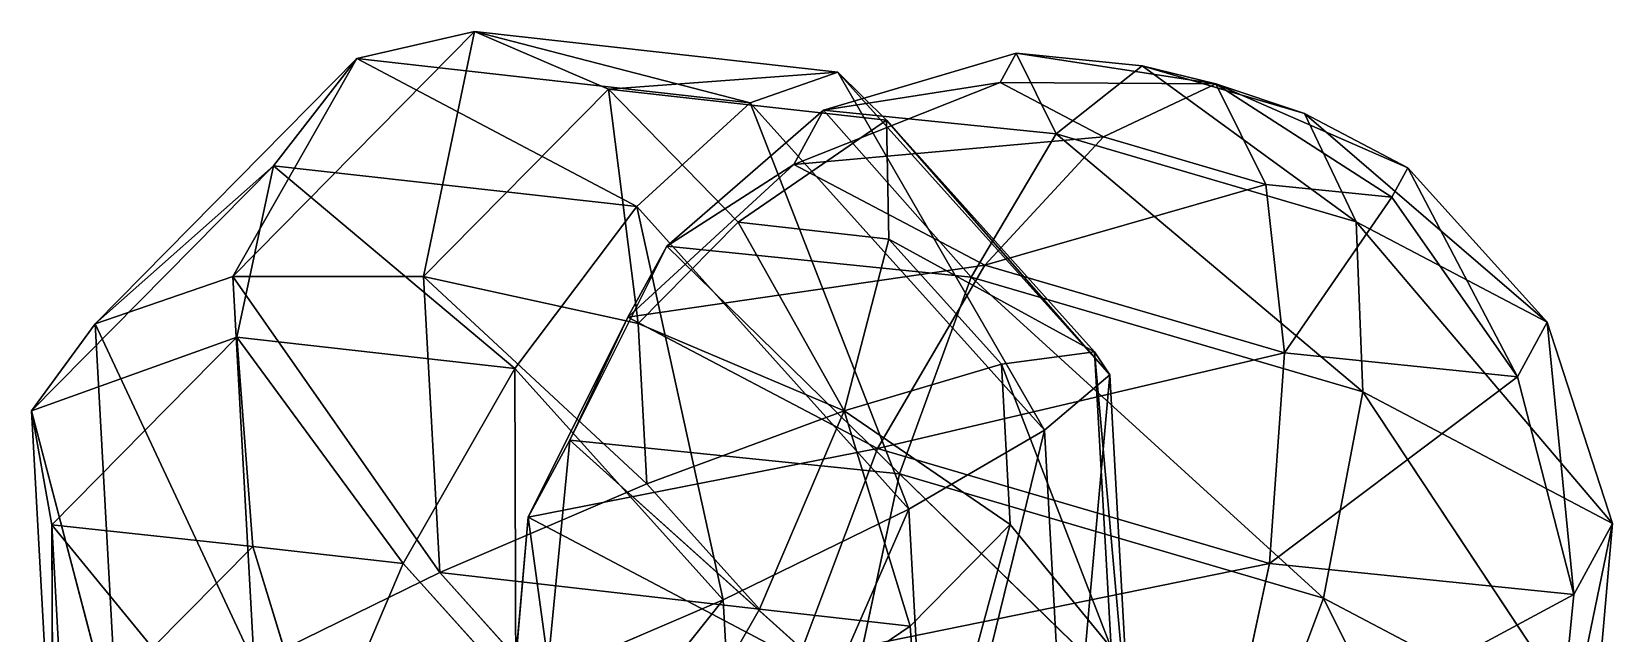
# Model space of a CAD drawing. Header units: metres. Extents: x -614 to 708, y -476 to 478.
# Drawn here: x 134 to 708, y 259 to 478 of the extents above; entities that cross this region are included whole.
import ezdxf

# ---------------------------------------------------------------- set-up
doc = ezdxf.new("R2010")
doc.units = ezdxf.units.M

msp = doc.modelspace()

# ---------------------------------------------------------------- linework, layer by layer
for p, q in [((206.70947, 388.96643, -788.0277), (294.57568, 477.98853, -707.9991)), ((251.82686, 468.16873, -638.78973), (294.57568, 477.98853, -707.9991)), ((294.57568, 477.98853, -707.9991), (275.98987, 388.9739, -831.7776)), ((294.57568, 477.98853, -707.9991), (426.60526, 463.19135, -641.6723)), ((394.73462, 452.1524, -566.99817), (294.57568, 477.98853, -707.9991)), ((294.57568, 477.98853, -707.9991), (343.23975, 457.10846, -770.5263)), ((156.72115, 371.81192, -725.4121), (251.82686, 468.16873, -638.78973)), ((251.82686, 468.16873, -638.78973), (206.70947, 388.96643, -788.0277)), ((221.50134, 429.1441, -573.4348), (251.82686, 468.16873, -638.78973)), ((251.82686, 468.16873, -638.78973), (394.73462, 452.1524, -566.99817)), ((353.53094, 414.34692, -507.10803), (251.82686, 468.16873, -638.78973)), ((491.45193, 470.20276, -663.30084), (421.365, 449.47925, -626.25793)), ((491.45193, 470.20276, -663.30084), (485.62964, 459.50766, -723.591)), ((537.2641, 465.53198, -622.52576), (491.45193, 470.20276, -663.30084)), ((564.00757, 459.05756, -699.7054), (491.45193, 470.20276, -663.30084)), ((491.45193, 470.20276, -663.30084), (506.01483, 440.84875, -550.9154)), ((537.2641, 465.53198, -622.52576), (506.01483, 440.84875, -550.9154)), ((596.23004, 448.23138, -625.1511), (537.2641, 465.53198, -622.52576)), ((564.00757, 459.05756, -699.7054), (537.2641, 465.53198, -622.52576)), ((537.2641, 465.53198, -622.52576), (614.9696, 408.8814, -555.7665)), ((426.60526, 463.19135, -641.6723), (343.23975, 457.10846, -770.5263)), ((394.73462, 452.1524, -566.99817), (426.60526, 463.19135, -641.6723)), ((426.60526, 463.19135, -641.6723), (525.45703, 353.24286, -627.90076)), ((501.731, 333.145, -552.092), (426.60526, 463.19135, -641.6723)), ((426.60526, 463.19135, -641.6723), (444.29083, 445.7832, -719.762)), ((275.98987, 388.9739, -831.7776), (343.23975, 457.10846, -770.5263)), ((343.23975, 457.10846, -770.5263), (444.29083, 445.7832, -719.762)), ((343.23975, 457.10846, -770.5263), (354.015, 371.83328, -850.0012)), ((343.23975, 457.10846, -770.5263), (390.41037, 408.70746, -816.8523)), ((485.62964, 459.50766, -723.591), (410.60675, 429.7173, -737.65955)), ((485.62964, 459.50766, -723.591), (421.365, 449.47925, -626.25793)), ((564.00757, 459.05756, -699.7054), (485.62964, 459.50766, -723.591)), ((485.62964, 459.50766, -723.591), (523.2078, 439.71173, -768.079)), ((564.00757, 459.05756, -699.7054), (523.2078, 439.71173, -768.079)), ((564.00757, 459.05756, -699.7054), (633.8082, 428.43542, -669.63916)), ((564.00757, 459.05756, -699.7054), (596.23004, 448.23138, -625.1511)), ((564.00757, 459.05756, -699.7054), (582.17377, 422.4111, -770.70435)), ((564.00757, 459.05756, -699.7054), (627.9859, 417.7403, -729.92926)), ((353.53094, 414.34692, -507.10803), (394.73462, 452.1524, -566.99817)), ((421.365, 449.47925, -626.25793), (364.41675, 400.04196, -594.2161)), ((394.73462, 452.1524, -566.99817), (501.731, 333.145, -552.092)), ((452.3827, 304.39844, -493.3365), (394.73462, 452.1524, -566.99817)), ((421.365, 449.47925, -626.25793), (410.60675, 429.7173, -737.65955)), ((506.01483, 440.84875, -550.9154), (421.365, 449.47925, -626.25793)), ((421.365, 449.47925, -626.25793), (475.01715, 388.7657, -495.77628)), ((633.8082, 428.43542, -669.63916), (596.23004, 448.23138, -625.1511)), ((596.23004, 448.23138, -625.1511), (684.4051, 372.30325, -637.96954)), ((596.23004, 448.23138, -625.1511), (614.9696, 408.8814, -555.7665)), ((444.29083, 445.7832, -719.762), (390.41037, 408.70746, -816.8523)), ((444.29083, 445.7832, -719.762), (519.94867, 361.63226, -709.22174)), ((525.45703, 353.24286, -627.90076), (444.29083, 445.7832, -719.762)), ((444.29083, 445.7832, -719.762), (445.09882, 402.57825, -789.37885)), ((523.2078, 439.71173, -768.079), (410.60675, 429.7173, -737.65955)), ((506.01483, 440.84875, -550.9154), (475.01715, 388.7657, -495.77628)), ((523.2078, 439.71173, -768.079), (480.0422, 393.1391, -819.8626)), ((614.9696, 408.8814, -555.7665), (506.01483, 440.84875, -550.9154)), ((506.01483, 440.84875, -550.9154), (617.3734, 346.99835, -502.11456)), ((523.2078, 439.71173, -768.079), (582.17377, 422.4111, -770.70435)), ((133.63515, 340.122, -653.46344), (221.50134, 429.1441, -573.4348)), ((221.50134, 429.1441, -573.4348), (156.72115, 371.81192, -725.4121)), ((208.216, 366.8558, -521.884), (221.50134, 429.1441, -573.4348)), ((221.50134, 429.1441, -573.4348), (353.53094, 414.34692, -507.10803)), ((309.26706, 355.53052, -471.1197), (221.50134, 429.1441, -573.4348)), ((410.60675, 429.7173, -737.65955), (350.36047, 374.22168, -739.7693)), ((410.60675, 429.7173, -737.65955), (364.41675, 400.04196, -594.2161)), ((410.60675, 429.7173, -737.65955), (480.0422, 393.1391, -819.8626)), ((627.9859, 417.7403, -729.92926), (633.8082, 428.43542, -669.63916)), ((633.8082, 428.43542, -669.63916), (684.4051, 372.30325, -637.96954)), ((633.8082, 428.43542, -669.63916), (673.64685, 352.54126, -749.37115)), ((582.17377, 422.4111, -770.70435), (480.0422, 393.1391, -819.8626)), ((582.17377, 422.4111, -770.70435), (627.9859, 417.7403, -729.92926)), ((582.17377, 422.4111, -770.70435), (588.997, 361.17175, -824.71375)), ((309.26706, 355.53052, -471.1197), (353.53094, 414.34692, -507.10803)), ((353.53094, 414.34692, -507.10803), (452.3827, 304.39844, -493.3365)), ((384.9249, 271.37958, -460.5794), (353.53094, 414.34692, -507.10803)), ((627.9859, 417.7403, -729.92926), (588.997, 361.17175, -824.71375)), ((627.9859, 417.7403, -729.92926), (673.64685, 352.54126, -749.37115)), ((354.015, 371.83328, -850.0012), (390.41037, 408.70746, -816.8523)), ((390.41037, 408.70746, -816.8523), (445.09882, 402.57825, -789.37885)), ((390.41037, 408.70746, -816.8523), (428.90628, 340.154, -839.92426)), ((684.4051, 372.30325, -637.96954), (614.9696, 408.8814, -555.7665)), ((614.9696, 408.8814, -555.7665), (708.0952, 299.20667, -609.51807)), ((614.9696, 408.8814, -555.7665), (617.3734, 346.99835, -502.11456)), ((445.09882, 402.57825, -789.37885), (428.90628, 340.154, -839.92426)), ((445.09882, 402.57825, -789.37885), (486.04456, 357.03607, -783.67444)), ((519.94867, 361.63226, -709.22174), (445.09882, 402.57825, -789.37885)), ((364.41675, 400.04196, -594.2161), (329.27716, 329.41727, -572.05334)), ((364.41675, 400.04196, -594.2161), (350.36047, 374.22168, -739.7693)), ((475.01715, 388.7657, -495.77628), (364.41675, 400.04196, -594.2161)), ((364.41675, 400.04196, -594.2161), (448.99014, 317.2119, -465.50287)), ((480.0422, 393.1391, -819.8626), (350.36047, 374.22168, -739.7693)), ((480.0422, 393.1391, -819.8626), (441.08228, 326.43002, -847.1727)), ((480.0422, 393.1391, -819.8626), (588.997, 361.17175, -824.71375)), ((156.72115, 371.81192, -725.4121), (206.70947, 388.96643, -788.0277)), ((206.70947, 388.96643, -788.0277), (275.98987, 388.9739, -831.7776)), ((214.47742, 248.27293, -834.8786), (206.70947, 388.96643, -788.0277)), ((206.70947, 388.96643, -788.0277), (281.9352, 281.29178, -867.6357)), ((281.9352, 281.29178, -867.6357), (275.98987, 388.9739, -831.7776)), ((275.98987, 388.9739, -831.7776), (357.2326, 313.55612, -869.4075)), ((275.98987, 388.9739, -831.7776), (354.015, 371.83328, -850.0012)), ((475.01715, 388.7657, -495.77628), (448.99014, 317.2119, -465.50287)), ((617.3734, 346.99835, -502.11456), (475.01715, 388.7657, -495.77628)), ((475.01715, 388.7657, -495.77628), (603.0755, 272.00323, -472.36337)), ((350.36047, 374.22168, -739.7693), (314.06274, 301.4696, -729.59906)), ((350.36047, 374.22168, -739.7693), (329.27716, 329.41727, -572.05334)), ((350.36047, 374.22168, -739.7693), (441.08228, 326.43002, -847.1727)), ((133.63515, 340.122, -653.46344), (156.72115, 371.81192, -725.4121)), ((165.12912, 219.5264, -776.12317), (156.72115, 371.81192, -725.4121)), ((156.72115, 371.81192, -725.4121), (214.47742, 248.27293, -834.8786)), ((357.2326, 313.55612, -869.4075), (354.015, 371.83328, -850.0012)), ((354.015, 371.83328, -850.0012), (428.90628, 340.154, -839.92426)), ((673.64685, 352.54126, -749.37115), (684.4051, 372.30325, -637.96954)), ((684.4051, 372.30325, -637.96954), (708.0952, 299.20667, -609.51807)), ((684.4051, 372.30325, -637.96954), (694.03894, 273.38638, -755.0713)), ((208.216, 366.8558, -521.884), (133.63515, 340.122, -653.46344)), ((140.96613, 298.72122, -583.13525), (208.216, 366.8558, -521.884)), ((213.99333, 290.78662, -491.9854), (208.216, 366.8558, -521.884)), ((208.216, 366.8558, -521.884), (309.26706, 355.53052, -471.1197)), ((268.68176, 284.6574, -464.51196), (208.216, 366.8558, -521.884)), ((486.04456, 357.03607, -783.67444), (428.90628, 340.154, -839.92426)), ((588.997, 361.17175, -824.71375), (441.08228, 326.43002, -847.1727)), ((519.94867, 361.63226, -709.22174), (486.04456, 357.03607, -783.67444)), ((486.04456, 357.03607, -783.67444), (489.26215, 298.7589, -803.08075)), ((525.894, 253.95015, -745.07983), (486.04456, 357.03607, -783.67444)), ((525.45703, 353.24286, -627.90076), (519.94867, 361.63226, -709.22174)), ((519.94867, 361.63226, -709.22174), (525.894, 253.95015, -745.07983)), ((533.225, 212.54935, -674.75165), (519.94867, 361.63226, -709.22174)), ((588.997, 361.17175, -824.71375), (583.4386, 284.66266, -853.51105)), ((588.997, 361.17175, -824.71375), (673.64685, 352.54126, -749.37115)), ((268.68176, 284.6574, -464.51196), (309.26706, 355.53052, -471.1197)), ((309.26706, 355.53052, -471.1197), (384.9249, 271.37958, -460.5794)), ((309.6275, 239.11526, -458.8076), (309.26706, 355.53052, -471.1197)), ((501.731, 333.145, -552.092), (525.45703, 353.24286, -627.90076)), ((510.13898, 180.85947, -602.803), (525.45703, 353.24286, -627.90076)), ((525.45703, 353.24286, -627.90076), (533.225, 212.54935, -674.75165)), ((673.64685, 352.54126, -749.37115), (583.4386, 284.66266, -853.51105)), ((673.64685, 352.54126, -749.37115), (694.03894, 273.38638, -755.0713)), ((617.3734, 346.99835, -502.11456), (603.0755, 272.00323, -472.36337)), ((708.0952, 299.20667, -609.51807), (617.3734, 346.99835, -502.11456)), ((617.3734, 346.99835, -502.11456), (701.2721, 220.27393, -588.6161)), ((141.4031, 199.42853, -700.31433), (133.63515, 340.122, -653.46344)), ((140.96613, 298.72122, -583.13525), (133.63515, 340.122, -653.46344)), ((133.63515, 340.122, -653.46344), (165.12912, 219.5264, -776.12317)), ((357.2326, 313.55612, -869.4075), (428.90628, 340.154, -839.92426)), ((398.1783, 268.01395, -863.7031), (428.90628, 340.154, -839.92426)), ((489.26215, 298.7589, -803.08075), (428.90628, 340.154, -839.92426)), ((452.86676, 261.88477, -836.22974), (428.90628, 340.154, -839.92426)), ((329.27716, 329.41727, -572.05334), (314.06274, 301.4696, -729.59906)), ((329.27716, 329.41727, -572.05334), (321.29587, 248.35716, -563.14386)), ((448.99014, 317.2119, -465.50287), (329.27716, 329.41727, -572.05334)), ((329.27716, 329.41727, -572.05334), (431.89624, 237.08087, -464.70404)), ((452.3827, 304.39844, -493.3365), (501.731, 333.145, -552.092)), ((460.15063, 163.70496, -540.1874), (501.731, 333.145, -552.092)), ((501.731, 333.145, -552.092), (510.13898, 180.85947, -602.803)), ((441.08228, 326.43002, -847.1727), (314.06274, 301.4696, -729.59906)), ((441.08228, 326.43002, -847.1727), (412.2593, 249.74026, -845.8517)), ((441.08228, 326.43002, -847.1727), (583.4386, 284.66266, -853.51105)), ((448.99014, 317.2119, -465.50287), (431.89624, 237.08087, -464.70404)), ((603.0755, 272.00323, -472.36337), (448.99014, 317.2119, -465.50287)), ((448.99014, 317.2119, -465.50287), (574.25256, 195.31352, -471.0423)), ((281.9352, 281.29178, -867.6357), (357.2326, 313.55612, -869.4075)), ((398.1783, 268.01395, -863.7031), (357.2326, 313.55612, -869.4075)), ((146.91144, 191.0391, -618.99335), (140.96613, 298.72122, -583.13525)), ((177.59796, 253.91246, -525.13434), (140.96613, 298.72122, -583.13525)), ((213.99333, 290.78662, -491.9854), (140.96613, 298.72122, -583.13525)), ((140.96613, 298.72122, -583.13525), (141.4031, 199.42853, -700.31433)), ((314.06274, 301.4696, -729.59906), (307.23956, 222.53687, -708.6971)), ((314.06274, 301.4696, -729.59906), (412.2593, 249.74026, -845.8517)), ((314.06274, 301.4696, -729.59906), (321.29587, 248.35716, -563.14386)), ((384.9249, 271.37958, -460.5794), (452.3827, 304.39844, -493.3365)), ((390.87024, 163.69746, -496.4375), (452.3827, 304.39844, -493.3365)), ((452.3827, 304.39844, -493.3365), (460.15063, 163.70496, -540.1874)), ((489.26215, 298.7589, -803.08075), (452.86676, 261.88477, -836.22974)), ((458.6441, 185.81558, -806.3311), (489.26215, 298.7589, -803.08075)), ((525.894, 253.95015, -745.07983), (489.26215, 298.7589, -803.08075)), ((708.0952, 299.20667, -609.51807), (686.0577, 192.32625, -746.16174)), ((694.03894, 273.38638, -755.0713), (708.0952, 299.20667, -609.51807)), ((708.0952, 299.20667, -609.51807), (701.2721, 220.27393, -588.6161)), ((177.59796, 253.91246, -525.13434), (213.99333, 290.78662, -491.9854)), ((237.95383, 212.51741, -488.29083), (213.99333, 290.78662, -491.9854)), ((213.99333, 290.78662, -491.9854), (268.68176, 284.6574, -464.51196)), ((237.95383, 212.51741, -488.29083), (268.68176, 284.6574, -464.51196)), ((268.68176, 284.6574, -464.51196), (309.6275, 239.11526, -458.8076)), ((583.4386, 284.66266, -853.51105), (412.2593, 249.74026, -845.8517)), ((583.4386, 284.66266, -853.51105), (566.34467, 204.5316, -852.7122)), ((583.4386, 284.66266, -853.51105), (694.03894, 273.38638, -755.0713)), ((214.47742, 248.27293, -834.8786), (281.9352, 281.29178, -867.6357)), ((357.59305, 197.14087, -857.0954), (281.9352, 281.29178, -867.6357)), ((281.9352, 281.29178, -867.6357), (398.1783, 268.01395, -863.7031)), ((309.6275, 239.11526, -458.8076), (384.9249, 271.37958, -460.5794)), ((312.8451, 180.8381, -478.21387), (384.9249, 271.37958, -460.5794)), ((384.9249, 271.37958, -460.5794), (390.87024, 163.69746, -496.4375)), ((694.03894, 273.38638, -755.0713), (566.34467, 204.5316, -852.7122)), ((603.0755, 272.00323, -472.36337), (574.25256, 195.31352, -471.0423)), ((701.2721, 220.27393, -588.6161), (603.0755, 272.00323, -472.36337)), ((603.0755, 272.00323, -472.36337), (664.97437, 147.52185, -578.4458)), ((694.03894, 273.38638, -755.0713), (686.0577, 192.32625, -746.16174)), ((357.59305, 197.14087, -857.0954), (398.1783, 268.01395, -863.7031)), ((452.86676, 261.88477, -836.22974), (398.1783, 268.01395, -863.7031)), ((357.59305, 197.14087, -857.0954), (452.86676, 261.88477, -836.22974)), ((458.6441, 185.81558, -806.3311), (452.86676, 261.88477, -836.22974))]:
    msp.add_line(p, q)
for points in [[(206.70947, 388.96643, -788.0277), (251.82686, 468.16873, -638.78973), (294.57568, 477.98853, -707.9991), (294.57578, 477.98862, -707.99896)], [(275.98987, 388.9739, -831.7776), (206.70947, 388.96643, -788.0277), (294.57568, 477.98853, -707.9991), (294.57578, 477.98862, -707.99896)], [(294.57568, 477.98853, -707.9991), (251.82686, 468.16873, -638.78973), (394.73462, 452.1524, -566.99817), (394.7347, 452.1525, -566.99805)], [(275.98987, 388.9739, -831.7776), (294.57568, 477.98853, -707.9991), (343.23975, 457.10846, -770.5263), (343.23984, 457.10855, -770.5262)], [(426.60526, 463.19135, -641.6723), (426.60526, 463.19135, -641.6723), (294.57568, 477.98853, -707.9991), (294.57578, 477.98862, -707.99896)], [(294.57568, 477.98853, -707.9991), (394.73462, 452.1524, -566.99817), (426.60526, 463.19135, -641.6723), (426.60535, 463.19144, -641.6722)], [(343.23975, 457.10846, -770.5263), (294.57568, 477.98853, -707.9991), (426.60526, 463.19135, -641.6723), (426.60535, 463.19144, -641.6722)], [(156.72115, 371.81192, -725.4121), (221.50134, 429.1441, -573.4348), (251.82686, 468.16873, -638.78973), (251.82697, 468.16882, -638.7896)], [(206.70947, 388.96643, -788.0277), (156.72115, 371.81192, -725.4121), (251.82686, 468.16873, -638.78973), (251.82697, 468.16882, -638.7896)], [(251.82686, 468.16873, -638.78973), (221.50134, 429.1441, -573.4348), (353.53094, 414.34692, -507.10803), (353.53104, 414.34702, -507.10794)], [(394.73462, 452.1524, -566.99817), (394.73462, 452.1524, -566.99817), (251.82686, 468.16873, -638.78973), (251.82697, 468.16882, -638.7896)], [(251.82686, 468.16873, -638.78973), (353.53094, 414.34692, -507.10803), (394.73462, 452.1524, -566.99817), (394.7347, 452.1525, -566.99805)], [(506.01483, 440.84875, -550.9154), (491.45193, 470.20276, -663.30084), (421.365, 449.47925, -626.25793), (421.36508, 449.47934, -626.2578)], [(421.365, 449.47925, -626.25793), (491.45193, 470.20276, -663.30084), (485.62964, 459.50766, -723.591), (485.62973, 459.50775, -723.5909)], [(491.45193, 470.20276, -663.30084), (564.00757, 459.05756, -699.7054), (485.62964, 459.50766, -723.591), (485.62973, 459.50775, -723.5909)], [(537.2641, 465.53198, -622.52576), (564.00757, 459.05756, -699.7054), (491.45193, 470.20276, -663.30084), (491.45203, 470.20285, -663.3007)], [(506.01483, 440.84875, -550.9154), (537.2641, 465.53198, -622.52576), (491.45193, 470.20276, -663.30084), (491.45203, 470.20285, -663.3007)], [(614.9696, 408.8814, -555.7665), (537.2641, 465.53198, -622.52576), (506.01483, 440.84875, -550.9154), (506.01492, 440.84885, -550.9153)], [(596.23004, 448.23138, -625.1511), (564.00757, 459.05756, -699.7054), (537.2641, 465.53198, -622.52576), (537.2642, 465.53207, -622.52563)], [(614.9696, 408.8814, -555.7665), (596.23004, 448.23138, -625.1511), (537.2641, 465.53198, -622.52576), (537.2642, 465.53207, -622.52563)], [(343.23975, 457.10846, -770.5263), (426.60526, 463.19135, -641.6723), (444.29083, 445.7832, -719.762), (444.29092, 445.7833, -719.7619)], [(426.60526, 463.19135, -641.6723), (394.73462, 452.1524, -566.99817), (501.731, 333.145, -552.092), (501.73108, 333.14508, -552.09186)], [(426.60526, 463.19135, -641.6723), (501.731, 333.145, -552.092), (525.45703, 353.24286, -627.90076), (525.45715, 353.24295, -627.90063)], [(444.29083, 445.7832, -719.762), (426.60526, 463.19135, -641.6723), (525.45703, 353.24286, -627.90076), (525.45715, 353.24295, -627.90063)], [(354.015, 371.83328, -850.0012), (275.98987, 388.9739, -831.7776), (343.23975, 457.10846, -770.5263), (343.23984, 457.10855, -770.5262)], [(444.29083, 445.7832, -719.762), (444.29083, 445.7832, -719.762), (343.23975, 457.10846, -770.5263), (343.23984, 457.10855, -770.5262)], [(354.015, 371.83328, -850.0012), (343.23975, 457.10846, -770.5263), (390.41037, 408.70746, -816.8523), (390.41046, 408.70755, -816.8522)], [(390.41037, 408.70746, -816.8523), (343.23975, 457.10846, -770.5263), (444.29083, 445.7832, -719.762), (444.29092, 445.7833, -719.7619)], [(421.365, 449.47925, -626.25793), (485.62964, 459.50766, -723.591), (410.60675, 429.7173, -737.65955), (410.60684, 429.71738, -737.6594)], [(410.60675, 429.7173, -737.65955), (485.62964, 459.50766, -723.591), (523.2078, 439.71173, -768.079), (523.20795, 439.71182, -768.07886)], [(485.62964, 459.50766, -723.591), (564.00757, 459.05756, -699.7054), (523.2078, 439.71173, -768.079), (523.20795, 439.71182, -768.07886)], [(523.2078, 439.71173, -768.079), (564.00757, 459.05756, -699.7054), (582.17377, 422.4111, -770.70435), (582.1739, 422.4112, -770.7042)], [(633.8082, 428.43542, -669.63916), (564.00757, 459.05756, -699.7054), (596.23004, 448.23138, -625.1511), (596.23016, 448.23148, -625.151)], [(582.17377, 422.4111, -770.70435), (564.00757, 459.05756, -699.7054), (627.9859, 417.7403, -729.92926), (627.986, 417.7404, -729.92914)], [(627.9859, 417.7403, -729.92926), (564.00757, 459.05756, -699.7054), (633.8082, 428.43542, -669.63916), (633.80835, 428.43552, -669.63904)], [(394.73462, 452.1524, -566.99817), (353.53094, 414.34692, -507.10803), (452.3827, 304.39844, -493.3365), (452.38278, 304.39853, -493.3364)], [(475.01715, 388.7657, -495.77628), (421.365, 449.47925, -626.25793), (364.41675, 400.04196, -594.2161), (364.41684, 400.04205, -594.216)], [(364.41675, 400.04196, -594.2161), (421.365, 449.47925, -626.25793), (410.60675, 429.7173, -737.65955), (410.60684, 429.71738, -737.6594)], [(394.73462, 452.1524, -566.99817), (452.3827, 304.39844, -493.3365), (501.731, 333.145, -552.092), (501.73108, 333.14508, -552.09186)], [(475.01715, 388.7657, -495.77628), (506.01483, 440.84875, -550.9154), (421.365, 449.47925, -626.25793), (421.36508, 449.47934, -626.2578)], [(684.4051, 372.30325, -637.96954), (633.8082, 428.43542, -669.63916), (596.23004, 448.23138, -625.1511), (596.23016, 448.23148, -625.151)], [(684.4051, 372.30325, -637.96954), (596.23004, 448.23138, -625.1511), (614.9696, 408.8814, -555.7665), (614.9697, 408.8815, -555.76636)], [(390.41037, 408.70746, -816.8523), (444.29083, 445.7832, -719.762), (445.09882, 402.57825, -789.37885), (445.0989, 402.57834, -789.3787)], [(444.29083, 445.7832, -719.762), (525.45703, 353.24286, -627.90076), (519.94867, 361.63226, -709.22174), (519.9488, 361.63235, -709.2216)], [(445.09882, 402.57825, -789.37885), (444.29083, 445.7832, -719.762), (519.94867, 361.63226, -709.22174), (519.9488, 361.63235, -709.2216)], [(410.60675, 429.7173, -737.65955), (523.2078, 439.71173, -768.079), (480.0422, 393.1391, -819.8626), (480.0423, 393.1392, -819.8625)], [(617.3734, 346.99835, -502.11456), (506.01483, 440.84875, -550.9154), (475.01715, 388.7657, -495.77628), (475.01724, 388.76578, -495.77618)], [(480.0422, 393.1391, -819.8626), (523.2078, 439.71173, -768.079), (582.17377, 422.4111, -770.70435), (582.1739, 422.4112, -770.7042)], [(617.3734, 346.99835, -502.11456), (614.9696, 408.8814, -555.7665), (506.01483, 440.84875, -550.9154), (506.01492, 440.84885, -550.9153)], [(133.63515, 340.122, -653.46344), (208.216, 366.8558, -521.884), (221.50134, 429.1441, -573.4348), (221.50145, 429.1442, -573.4347)], [(156.72115, 371.81192, -725.4121), (133.63515, 340.122, -653.46344), (221.50134, 429.1441, -573.4348), (221.50145, 429.1442, -573.4347)], [(221.50134, 429.1441, -573.4348), (208.216, 366.8558, -521.884), (309.26706, 355.53052, -471.1197), (309.26715, 355.5306, -471.1196)], [(353.53094, 414.34692, -507.10803), (353.53094, 414.34692, -507.10803), (221.50134, 429.1441, -573.4348), (221.50145, 429.1442, -573.4347)], [(221.50134, 429.1441, -573.4348), (309.26706, 355.53052, -471.1197), (353.53094, 414.34692, -507.10803), (353.53104, 414.34702, -507.10794)], [(364.41675, 400.04196, -594.2161), (410.60675, 429.7173, -737.65955), (350.36047, 374.22168, -739.7693), (350.36057, 374.22177, -739.76917)], [(350.36047, 374.22168, -739.7693), (410.60675, 429.7173, -737.65955), (480.0422, 393.1391, -819.8626), (480.0423, 393.1392, -819.8625)], [(673.64685, 352.54126, -749.37115), (627.9859, 417.7403, -729.92926), (633.8082, 428.43542, -669.63916), (633.80835, 428.43552, -669.63904)], [(673.64685, 352.54126, -749.37115), (633.8082, 428.43542, -669.63916), (684.4051, 372.30325, -637.96954), (684.4052, 372.30334, -637.9694)], [(480.0422, 393.1391, -819.8626), (582.17377, 422.4111, -770.70435), (588.997, 361.17175, -824.71375), (588.99713, 361.17184, -824.7136)], [(588.997, 361.17175, -824.71375), (582.17377, 422.4111, -770.70435), (627.9859, 417.7403, -729.92926), (627.986, 417.7404, -729.92914)], [(353.53094, 414.34692, -507.10803), (309.26706, 355.53052, -471.1197), (384.9249, 271.37958, -460.5794), (384.925, 271.37967, -460.5793)], [(353.53094, 414.34692, -507.10803), (384.9249, 271.37958, -460.5794), (452.3827, 304.39844, -493.3365), (452.38278, 304.39853, -493.3364)], [(588.997, 361.17175, -824.71375), (627.9859, 417.7403, -729.92926), (673.64685, 352.54126, -749.37115), (673.647, 352.54135, -749.37103)], [(428.90628, 340.154, -839.92426), (354.015, 371.83328, -850.0012), (390.41037, 408.70746, -816.8523), (390.41046, 408.70755, -816.8522)], [(445.09882, 402.57825, -789.37885), (445.09882, 402.57825, -789.37885), (390.41037, 408.70746, -816.8523), (390.41046, 408.70755, -816.8522)], [(428.90628, 340.154, -839.92426), (390.41037, 408.70746, -816.8523), (445.09882, 402.57825, -789.37885), (445.0989, 402.57834, -789.3787)], [(708.0952, 299.20667, -609.51807), (684.4051, 372.30325, -637.96954), (614.9696, 408.8814, -555.7665), (614.9697, 408.8815, -555.76636)], [(708.0952, 299.20667, -609.51807), (614.9696, 408.8814, -555.7665), (617.3734, 346.99835, -502.11456), (617.37354, 346.99844, -502.11447)], [(428.90628, 340.154, -839.92426), (445.09882, 402.57825, -789.37885), (486.04456, 357.03607, -783.67444), (486.04465, 357.03616, -783.6743)], [(445.09882, 402.57825, -789.37885), (519.94867, 361.63226, -709.22174), (486.04456, 357.03607, -783.67444), (486.04465, 357.03616, -783.6743)], [(448.99014, 317.2119, -465.50287), (364.41675, 400.04196, -594.2161), (329.27716, 329.41727, -572.05334), (329.27725, 329.41736, -572.0532)], [(329.27716, 329.41727, -572.05334), (364.41675, 400.04196, -594.2161), (350.36047, 374.22168, -739.7693), (350.36057, 374.22177, -739.76917)], [(448.99014, 317.2119, -465.50287), (475.01715, 388.7657, -495.77628), (364.41675, 400.04196, -594.2161), (364.41684, 400.04205, -594.216)], [(350.36047, 374.22168, -739.7693), (480.0422, 393.1391, -819.8626), (441.08228, 326.43002, -847.1727), (441.08237, 326.4301, -847.1726)], [(441.08228, 326.43002, -847.1727), (480.0422, 393.1391, -819.8626), (588.997, 361.17175, -824.71375), (588.99713, 361.17184, -824.7136)], [(214.47742, 248.27293, -834.8786), (156.72115, 371.81192, -725.4121), (206.70947, 388.96643, -788.0277), (206.70958, 388.96652, -788.0276)], [(281.9352, 281.29178, -867.6357), (206.70947, 388.96643, -788.0277), (275.98987, 388.9739, -831.7776), (275.98996, 388.974, -831.77747)], [(281.9352, 281.29178, -867.6357), (214.47742, 248.27293, -834.8786), (206.70947, 388.96643, -788.0277), (206.70958, 388.96652, -788.0276)], [(357.2326, 313.55612, -869.4075), (281.9352, 281.29178, -867.6357), (275.98987, 388.9739, -831.7776), (275.98996, 388.974, -831.77747)], [(357.2326, 313.55612, -869.4075), (275.98987, 388.9739, -831.7776), (354.015, 371.83328, -850.0012), (354.0151, 371.83337, -850.0011)], [(603.0755, 272.00323, -472.36337), (475.01715, 388.7657, -495.77628), (448.99014, 317.2119, -465.50287), (448.99023, 317.212, -465.50278)], [(603.0755, 272.00323, -472.36337), (617.3734, 346.99835, -502.11456), (475.01715, 388.7657, -495.77628), (475.01724, 388.76578, -495.77618)], [(329.27716, 329.41727, -572.05334), (350.36047, 374.22168, -739.7693), (314.06274, 301.4696, -729.59906), (314.06284, 301.4697, -729.59894)], [(314.06274, 301.4696, -729.59906), (350.36047, 374.22168, -739.7693), (441.08228, 326.43002, -847.1727), (441.08237, 326.4301, -847.1726)], [(165.12912, 219.5264, -776.12317), (133.63515, 340.122, -653.46344), (156.72115, 371.81192, -725.4121), (156.72125, 371.812, -725.412)], [(214.47742, 248.27293, -834.8786), (165.12912, 219.5264, -776.12317), (156.72115, 371.81192, -725.4121), (156.72125, 371.812, -725.412)], [(428.90628, 340.154, -839.92426), (357.2326, 313.55612, -869.4075), (354.015, 371.83328, -850.0012), (354.0151, 371.83337, -850.0011)], [(694.03894, 273.38638, -755.0713), (673.64685, 352.54126, -749.37115), (684.4051, 372.30325, -637.96954), (684.4052, 372.30334, -637.9694)], [(684.4051, 372.30325, -637.96954), (684.4051, 372.30325, -637.96954), (673.64685, 352.54126, -749.37115), (673.647, 352.54135, -749.37103)], [(694.03894, 273.38638, -755.0713), (684.4051, 372.30325, -637.96954), (708.0952, 299.20667, -609.51807), (708.09534, 299.20676, -609.51794)], [(133.63515, 340.122, -653.46344), (140.96613, 298.72122, -583.13525), (208.216, 366.8558, -521.884), (208.21611, 366.8559, -521.88385)], [(140.96613, 298.72122, -583.13525), (213.99333, 290.78662, -491.9854), (208.216, 366.8558, -521.884), (208.21611, 366.8559, -521.88385)], [(309.26706, 355.53052, -471.1197), (309.26706, 355.53052, -471.1197), (208.216, 366.8558, -521.884), (208.21611, 366.8559, -521.88385)], [(208.216, 366.8558, -521.884), (213.99333, 290.78662, -491.9854), (268.68176, 284.6574, -464.51196), (268.68185, 284.6575, -464.51187)], [(208.216, 366.8558, -521.884), (268.68176, 284.6574, -464.51196), (309.26706, 355.53052, -471.1197), (309.26715, 355.5306, -471.1196)], [(428.90628, 340.154, -839.92426), (486.04456, 357.03607, -783.67444), (489.26215, 298.7589, -803.08075), (489.26224, 298.759, -803.0806)], [(441.08228, 326.43002, -847.1727), (588.997, 361.17175, -824.71375), (583.4386, 284.66266, -853.51105), (583.4387, 284.66275, -853.5109)], [(486.04456, 357.03607, -783.67444), (519.94867, 361.63226, -709.22174), (525.894, 253.95015, -745.07983), (525.8941, 253.95026, -745.0797)], [(486.04456, 357.03607, -783.67444), (525.894, 253.95015, -745.07983), (489.26215, 298.7589, -803.08075), (489.26224, 298.759, -803.0806)], [(519.94867, 361.63226, -709.22174), (525.45703, 353.24286, -627.90076), (533.225, 212.54935, -674.75165), (533.2251, 212.54945, -674.7515)], [(519.94867, 361.63226, -709.22174), (533.225, 212.54935, -674.75165), (525.894, 253.95015, -745.07983), (525.8941, 253.95026, -745.0797)], [(583.4386, 284.66266, -853.51105), (588.997, 361.17175, -824.71375), (673.64685, 352.54126, -749.37115), (673.647, 352.54135, -749.37103)], [(309.26706, 355.53052, -471.1197), (268.68176, 284.6574, -464.51196), (309.6275, 239.11526, -458.8076), (309.6276, 239.11537, -458.8075)], [(309.26706, 355.53052, -471.1197), (309.6275, 239.11526, -458.8076), (384.9249, 271.37958, -460.5794), (384.925, 271.37967, -460.5793)], [(525.45703, 353.24286, -627.90076), (501.731, 333.145, -552.092), (510.13898, 180.85947, -602.803), (510.13907, 180.85957, -602.80286)], [(525.45703, 353.24286, -627.90076), (510.13898, 180.85947, -602.803), (533.225, 212.54935, -674.75165), (533.2251, 212.54945, -674.7515)], [(583.4386, 284.66266, -853.51105), (673.64685, 352.54126, -749.37115), (694.03894, 273.38638, -755.0713), (694.03906, 273.38647, -755.07117)], [(701.2721, 220.27393, -588.6161), (617.3734, 346.99835, -502.11456), (603.0755, 272.00323, -472.36337), (603.0756, 272.00333, -472.36328)], [(701.2721, 220.27393, -588.6161), (708.0952, 299.20667, -609.51807), (617.3734, 346.99835, -502.11456), (617.37354, 346.99844, -502.11447)], [(141.4031, 199.42853, -700.31433), (140.96613, 298.72122, -583.13525), (133.63515, 340.122, -653.46344), (133.63525, 340.1221, -653.4633)], [(165.12912, 219.5264, -776.12317), (141.4031, 199.42853, -700.31433), (133.63515, 340.122, -653.46344), (133.63525, 340.1221, -653.4633)], [(428.90628, 340.154, -839.92426), (398.1783, 268.01395, -863.7031), (357.2326, 313.55612, -869.4075), (357.2327, 313.5562, -869.40735)], [(428.90628, 340.154, -839.92426), (452.86676, 261.88477, -836.22974), (398.1783, 268.01395, -863.7031), (398.1784, 268.01404, -863.703)], [(428.90628, 340.154, -839.92426), (489.26215, 298.7589, -803.08075), (452.86676, 261.88477, -836.22974), (452.86685, 261.88486, -836.2296)], [(321.29587, 248.35716, -563.14386), (329.27716, 329.41727, -572.05334), (314.06274, 301.4696, -729.59906), (314.06284, 301.4697, -729.59894)], [(431.89624, 237.08087, -464.70404), (329.27716, 329.41727, -572.05334), (321.29587, 248.35716, -563.14386), (321.29596, 248.35727, -563.14374)], [(431.89624, 237.08087, -464.70404), (448.99014, 317.2119, -465.50287), (329.27716, 329.41727, -572.05334), (329.27725, 329.41736, -572.0532)], [(501.731, 333.145, -552.092), (452.3827, 304.39844, -493.3365), (460.15063, 163.70496, -540.1874), (460.15073, 163.70506, -540.18726)], [(501.731, 333.145, -552.092), (460.15063, 163.70496, -540.1874), (510.13898, 180.85947, -602.803), (510.13907, 180.85957, -602.80286)], [(314.06274, 301.4696, -729.59906), (441.08228, 326.43002, -847.1727), (412.2593, 249.74026, -845.8517), (412.2594, 249.74037, -845.85156)], [(412.2593, 249.74026, -845.8517), (441.08228, 326.43002, -847.1727), (583.4386, 284.66266, -853.51105), (583.4387, 284.66275, -853.5109)], [(574.25256, 195.31352, -471.0423), (448.99014, 317.2119, -465.50287), (431.89624, 237.08087, -464.70404), (431.89633, 237.08098, -464.70395)], [(574.25256, 195.31352, -471.0423), (603.0755, 272.00323, -472.36337), (448.99014, 317.2119, -465.50287), (448.99023, 317.212, -465.50278)], [(398.1783, 268.01395, -863.7031), (281.9352, 281.29178, -867.6357), (357.2326, 313.55612, -869.4075), (357.2327, 313.5562, -869.40735)], [(146.91144, 191.0391, -618.99335), (177.59796, 253.91246, -525.13434), (140.96613, 298.72122, -583.13525), (140.96623, 298.7213, -583.13513)], [(141.4031, 199.42853, -700.31433), (146.91144, 191.0391, -618.99335), (140.96613, 298.72122, -583.13525), (140.96623, 298.7213, -583.13513)], [(140.96613, 298.72122, -583.13525), (177.59796, 253.91246, -525.13434), (213.99333, 290.78662, -491.9854), (213.99344, 290.7867, -491.98532)], [(321.29587, 248.35716, -563.14386), (314.06274, 301.4696, -729.59906), (307.23956, 222.53687, -708.6971), (307.23965, 222.53697, -708.69696)], [(307.23956, 222.53687, -708.6971), (314.06274, 301.4696, -729.59906), (412.2593, 249.74026, -845.8517), (412.2594, 249.74037, -845.85156)], [(452.3827, 304.39844, -493.3365), (384.9249, 271.37958, -460.5794), (390.87024, 163.69746, -496.4375), (390.87033, 163.69757, -496.4374)], [(452.3827, 304.39844, -493.3365), (390.87024, 163.69746, -496.4375), (460.15063, 163.70496, -540.1874), (460.15073, 163.70506, -540.18726)], [(489.26215, 298.7589, -803.08075), (458.6441, 185.81558, -806.3311), (452.86676, 261.88477, -836.22974), (452.86685, 261.88486, -836.2296)], [(489.26215, 298.7589, -803.08075), (525.894, 253.95015, -745.07983), (458.6441, 185.81558, -806.3311), (458.6442, 185.81569, -806.331)], [(686.0577, 192.32625, -746.16174), (694.03894, 273.38638, -755.0713), (708.0952, 299.20667, -609.51807), (708.09534, 299.20676, -609.51794)], [(686.0577, 192.32625, -746.16174), (708.0952, 299.20667, -609.51807), (701.2721, 220.27393, -588.6161), (701.2722, 220.27403, -588.61597)], [(708.0952, 299.20667, -609.51807), (708.0952, 299.20667, -609.51807), (694.03894, 273.38638, -755.0713), (694.03906, 273.38647, -755.07117)], [(177.59796, 253.91246, -525.13434), (237.95383, 212.51741, -488.29083), (213.99333, 290.78662, -491.9854), (213.99344, 290.7867, -491.98532)], [(213.99333, 290.78662, -491.9854), (237.95383, 212.51741, -488.29083), (268.68176, 284.6574, -464.51196), (268.68185, 284.6575, -464.51187)], [(268.68176, 284.6574, -464.51196), (237.95383, 212.51741, -488.29083), (309.6275, 239.11526, -458.8076), (309.6276, 239.11537, -458.8075)], [(412.2593, 249.74026, -845.8517), (583.4386, 284.66266, -853.51105), (566.34467, 204.5316, -852.7122), (566.3448, 204.53171, -852.7121)], [(566.34467, 204.5316, -852.7122), (583.4386, 284.66266, -853.51105), (694.03894, 273.38638, -755.0713), (694.03906, 273.38647, -755.07117)], [(357.59305, 197.14087, -857.0954), (214.47742, 248.27293, -834.8786), (281.9352, 281.29178, -867.6357), (281.9353, 281.29187, -867.63556)], [(398.1783, 268.01395, -863.7031), (357.59305, 197.14087, -857.0954), (281.9352, 281.29178, -867.6357), (281.9353, 281.29187, -867.63556)], [(384.9249, 271.37958, -460.5794), (309.6275, 239.11526, -458.8076), (312.8451, 180.8381, -478.21387), (312.84518, 180.83821, -478.21378)], [(384.9249, 271.37958, -460.5794), (312.8451, 180.8381, -478.21387), (390.87024, 163.69746, -496.4375), (390.87033, 163.69757, -496.4374)], [(566.34467, 204.5316, -852.7122), (694.03894, 273.38638, -755.0713), (686.0577, 192.32625, -746.16174), (686.0578, 192.32635, -746.1616)], [(664.97437, 147.52185, -578.4458), (603.0755, 272.00323, -472.36337), (574.25256, 195.31352, -471.0423), (574.2527, 195.31363, -471.0422)], [(664.97437, 147.52185, -578.4458), (701.2721, 220.27393, -588.6161), (603.0755, 272.00323, -472.36337), (603.0756, 272.00333, -472.36328)], [(452.86676, 261.88477, -836.22974), (357.59305, 197.14087, -857.0954), (398.1783, 268.01395, -863.7031), (398.1784, 268.01404, -863.703)], [(452.86676, 261.88477, -836.22974), (458.6441, 185.81558, -806.3311), (357.59305, 197.14087, -857.0954), (357.59314, 197.14098, -857.0953)]]:
    msp.add_3dface(points)

doc.saveas('drawing.dxf')
